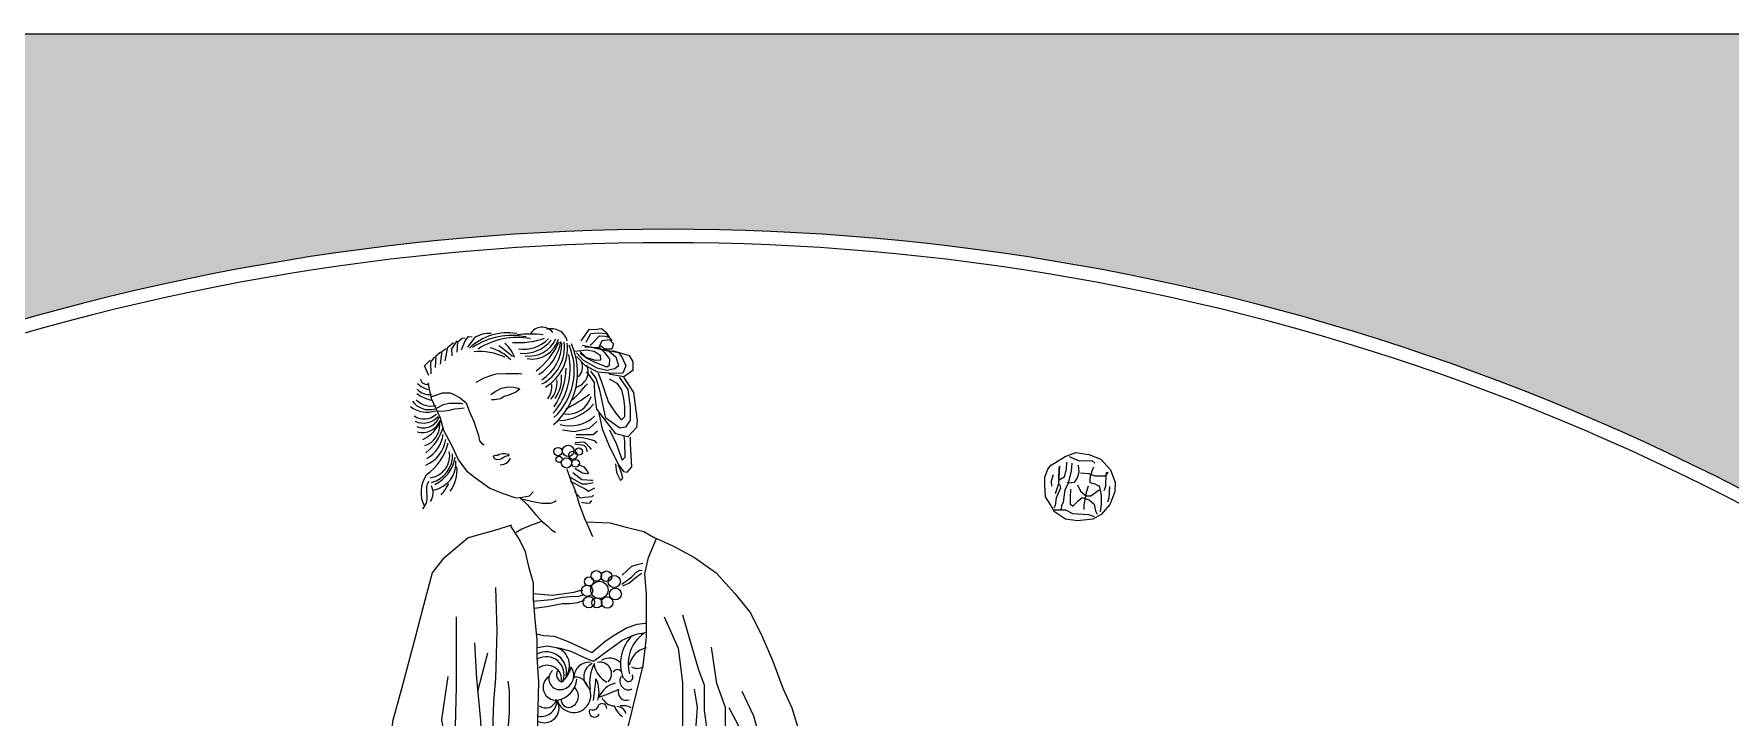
# Model space of a CAD drawing. Header units: millimetres. Extents: x 484 to 2344, y 288 to 1028.
# Drawn here: x 1181 to 1811, y 757 to 1010 of the extents above; entities that cross this region are included whole.
import ezdxf

# ---------------------------------------------------------------- set-up
doc = ezdxf.new("R2010")
doc.units = ezdxf.units.MM
for name, color, linetype in [('3', 3, 'Continuous'), ('4', 4, 'Continuous'), ('7', 7, 'Continuous'), ('BH', 3, 'Continuous')]:
    doc.layers.add(name, color=color, linetype=linetype)

# ---------------------------------------------------------------- blocks, each defined once
blk = doc.blocks.new('A$C79322C36')
at = {"layer": 'BH'}
h = blk.add_hatch(dxfattribs=at)
h.set_pattern_fill('ESCHER', color=256, scale=50, style=0)
h.set_pattern_definition([(60, (-630.785, -2196.59), (-60, -1e-08), [55, -5]), (180, (-630.785, -2196.59), (30, -51.9615), [55, -5]), (300, (-630.785, -2196.59), (60, -1e-08), [55, -5]), (60, (-625.785, -2196.59), (-60, -1e-08), [10, -50]), (300, (-625.785, -2196.59), (60, -1e-08), [10, -50]), (60, (-633.285, -2192.26), (-60, -1e-08), [10, -50]), (180, (-633.285, -2192.26), (30, -51.9615), [10, -50]), (300, (-633.285, -2200.92), (60, -1e-08), [10, -50]), (180, (-633.285, -2200.92), (30, -51.9615), [10, -50]), (60, (-650.785, -2196.59), (-60, -1e-08), [10, -50]), (300, (-650.785, -2196.59), (60, -1e-08), [10, -50]), (60, (-620.785, -2213.91), (-60, -1e-08), [10, -50]), (180, (-620.785, -2213.91), (30, -51.9615), [10, -50]), (300, (-620.785, -2179.27), (60, -1e-08), [10, -50]), (180, (-620.785, -2179.27), (30, -51.9615), [10, -50]), (0, (-620.785, -2187.93), (-30, 51.9615), [35, -25]), (0, (-620.785, -2205.25), (-30, 51.9615), [35, -25]), (120, (-628.285, -2183.6), (-60, 1e-08), [35, -25]), (120, (-643.285, -2192.26), (-60, 1e-08), [35, -25]), (240, (-643.285, -2200.92), (30, -51.9615), [35, -25]), (240, (-628.285, -2209.58), (30, -51.9615), [35, -25])])
h.paths.add_polyline_path([(1830, 722.49), (1830, 22.49), (30, 22.49), (30, 722.49)])
edge = h.paths.add_edge_path(flags=16)
edge.add_arc((933.21, -219.88), 409.87, 48.69816, 131.30184, ccw=False)
edge.add_line((1203.73, 88.03), (1503.11, 437.29))
edge.add_arc((933.21, -219.88), 869.87, 49.06779, 130.93221)
edge.add_line((363.3, 437.29), (662.68, 88.03))
at = {"layer": '3'}
for points in [[(858.72, 606.22), (861.55, 609.99), (864.15, 611.17), (865.92, 611.4), (867.34, 611.4)], [(900.87, 608.57), (903.94, 612.89), (905.89, 612.75), (908.4, 613.17), (910.22, 611.63), (910.64, 610.24)], [(902.69, 608.01), (904.36, 611.22), (907.29, 611.49), (910.36, 611.22), (911.33, 609.68)], [(848.58, 599.86), (849.17, 604.69), (850.7, 605.75)], [(850.35, 601.15), (851.29, 606.22), (853.41, 607.87)], [(852.94, 603.04), (852.82, 605.63), (854.71, 608.57)], [(854.71, 604.33), (855.07, 608.22), (856.6, 609.52), (857.78, 609.63)], [(856.36, 605.16), (857.78, 608.57), (858.96, 610.11), (860.38, 609.99)], [(898.5, 604.67), (902.82, 605.23), (905.61, 604.67), (907.85, 603.28), (907.99, 601.33), (906.17, 601.19), (902.69, 602.3), (900.45, 604.53)], [(901.15, 606.9), (914.68, 604.25), (915.94, 602.58), (917.47, 599.24), (916.35, 596.59), (912.73, 596.45), (907.01, 596.87), (902.41, 599.24), (899.06, 602.72)], [(901.15, 606.9), (911.19, 604.67), (913.7, 602.58), (914.68, 599.24), (913.29, 598.12), (910.36, 597.57), (906.73, 598.4), (901.57, 601.33), (899.06, 604.11)], [(902.13, 606.34), (907.57, 606.06), (909.38, 604.39), (911.33, 601.88), (911.19, 599.38), (910.36, 598.82), (905.75, 600.63), (902.82, 602.16), (900.45, 603.83)], [(904.22, 606.76), (907.57, 610.38), (909.66, 610.24), (911.33, 609.82), (912.31, 608.71)], [(907.57, 606.34), (908.68, 608.71), (911.33, 608.99), (912.87, 607.46), (912.17, 605.51), (909.66, 605.51), (907.57, 606.9)], [(912.45, 604.95), (918.59, 603.14), (919.98, 600.77), (919.98, 597.57), (916.63, 595.2), (911.75, 596.03), (911.05, 596.31)], [(844.21, 595.73), (842.68, 599.27), (844.68, 601.39)], [(845.16, 596.32), (844.92, 600.68), (846.45, 602.57)], [(846.69, 598.68), (846.93, 603.16), (848.7, 604.45)], [(861.77, 593.24), (864.78, 594.82), (867.63, 595.85), (869.21, 596.24), (873.02, 596.4), (875.55, 596.4), (877.69, 596.4), (878.8, 596.32)], [(916.49, 595.06), (920.26, 589.35), (921.65, 578.9), (921.38, 576.4), (918.17, 572.91), (913.7, 574.03), (906.59, 583.22), (905.89, 588.51), (905.75, 593.11), (903.66, 596.03), (902.82, 597.01)], [(914.96, 595.06), (918.17, 590.46), (919, 583.92), (919, 579.04), (917.33, 576.54), (915.24, 576.12), (909.94, 579.88), (907.71, 590.18), (906.45, 594.64), (904.64, 596.87), (904.5, 597.43)], [(911.19, 594.5), (914.12, 592.83), (915.8, 590.32), (916.49, 587.12), (916.91, 584.06), (916.91, 580.3), (915.8, 579.18), (913.7, 581.83), (910.91, 585.87), (909.52, 590.18), (908.4, 593.53), (907.29, 596.45)], [(845.37, 587.86), (849.33, 589.2), (852.1, 589.28), (853.53, 588.65), (855.9, 587.38), (858.12, 585.56), (859.39, 582.16), (860.9, 578.6), (862, 575.67), (862.72, 573.38), (863.11, 571.48), (863.75, 570.61), (864.78, 569.98)], [(867.23, 588.57), (868.9, 589.68), (871.19, 591.02), (873.73, 591.42), (875.79, 591.34), (877.45, 590.94), (878.01, 590.55)], [(878.01, 590.55), (876.5, 589.52), (873.97, 588.33), (872.22, 587.86), (870.8, 587.07), (868.66, 586.67), (867.55, 586.59)], [(847.03, 583.59), (849.65, 584.93), (851.78, 585.4), (854, 585.4), (856.06, 585.4), (856.85, 585.17)], [(847.51, 582.4), (850.12, 582.56), (851.78, 582.79), (853.76, 583.35), (855.43, 583.43), (857.33, 583.66)], [(907.44, 581.67), (908.66, 575.83), (911.38, 569.18), (914.78, 562.39), (916.54, 560.09), (917.9, 559.82), (919.67, 561.72), (919.13, 570.27), (919.13, 572.84)], [(893.84, 575.56), (898.19, 574.88), (903.9, 576.1), (906.62, 578.55)], [(899.01, 573.8), (905.26, 573.8), (906.89, 575.15)], [(911.38, 575.56), (913.82, 570.4), (916, 564.29), (917.22, 565.38), (917.09, 571.22), (916.81, 573.12)], [(898.33, 570.27), (901.86, 569.86), (902.54, 569.04), (903.09, 567.42)], [(898.6, 570.81), (901.86, 571.08), (902.54, 570.54), (903.77, 569.18), (904.58, 568.23)], [(898.87, 572.84), (901.32, 572.71), (903.36, 572.17), (905.67, 571.49), (906.48, 570.54)], [(1075.44, 562.35), (1080.57, 565.55), (1084.52, 567.04), (1089.43, 566.3), (1093.81, 564.59), (1097.44, 560.65), (1099.15, 555.96), (1099.04, 552.44), (1097.22, 547.75), (1094.02, 544.12), (1090.92, 542.31), (1085.16, 541.67), (1080.78, 542.31), (1076.62, 545.08), (1075.02, 547.86), (1073.31, 550.63), (1073.1, 555.11), (1073.1, 557.88), (1074.16, 560.86), (1075.44, 562.57)], [(868.14, 565.76), (868.54, 564.86), (869.59, 564.55), (870.72, 564.63), (871.49, 565), (872.17, 565.45), (873.11, 565.88), (873.9, 566.02), (874.1, 566.33), (872.45, 566.64), (871.49, 566.56), (870.33, 566.3), (869.87, 565.99), (869.02, 565.99), (868.57, 565.88), (868.17, 565.74)], [(870.69, 562.53), (872.2, 562.79), (872.96, 563.16), (873.53, 563.55), (874.24, 564.23), (874.47, 564.8), (874.47, 564.94)], [(898.6, 561.17), (901.32, 559.54), (903.09, 559.27), (903.36, 559.27)], [(899.55, 562.8), (901.86, 561.72), (903.09, 560.22), (903.49, 559.27)], [(913.55, 562.94), (913.96, 559.68), (915.46, 556.69), (916.27, 557.51), (915.73, 559.95), (914.64, 562.39)], [(1081.1, 563.53), (1081, 561.08), (1080.25, 557.88), (1078.33, 556.81), (1078.22, 557.34), (1078.33, 560.76), (1078.54, 562.03), (1078.11, 555.42), (1076.94, 551.69)], [(1083.13, 563.1), (1082.81, 560.12), (1081.53, 555.32), (1080.46, 553.19), (1079.82, 548.6), (1079.18, 547.32), (1078.97, 545.72)], [(1085.37, 562.35), (1085.69, 559.8), (1085.16, 557.88), (1083.98, 555.96), (1081.96, 555.74), (1081.32, 555.96)], [(1082.06, 565.66), (1085.8, 563.95), (1090.5, 564.17), (1091.56, 563.1)], [(1091.14, 561.61), (1090.5, 560.12), (1089.75, 557.56), (1089.75, 555.96), (1091.56, 555.42), (1093.27, 554.57)], [(896.43, 558.05), (901.05, 555.47), (903.09, 555.47), (905.26, 556.01)], [(896.7, 556.42), (902.27, 553.57), (903.49, 552.76), (905.94, 553.98)], [(897.78, 559.68), (901.05, 557.1), (903.09, 556.96), (904.58, 556.83), (905.13, 556.83)], [(1076.08, 558.84), (1075.34, 556.49), (1075.55, 554.57)], [(1078.54, 555.32), (1078.86, 553.83), (1077.26, 550.2), (1076.94, 547.43), (1076.4, 546.36)], [(1085.16, 555.11), (1086.23, 552.76), (1088.26, 550.95), (1090.07, 551.05), (1093.27, 553.19)], [(1086.33, 559.58), (1089.32, 559.26), (1091.56, 558.41), (1095.62, 558.41), (1096.58, 559.69), (1095.84, 559.48), (1095.62, 556.06), (1095.52, 554.47), (1094.98, 552.87)], [(1089.11, 554.57), (1088.36, 552.23), (1087.51, 547.54), (1087.51, 545.94)], [(1093.27, 554.89), (1093.91, 551.27), (1093.91, 547.86), (1093.59, 545.08)], [(1097.01, 554.47), (1096.8, 550.09), (1096.26, 548.6)], [(898.33, 552.62), (900.5, 550.31), (902, 550.45), (904.85, 550.72), (905.4, 551.26)], [(900.91, 548.69), (902.95, 548.28), (904.17, 548.41), (904.72, 549.23)], [(1082.6, 553.51), (1082.49, 550.2), (1082.49, 548.07), (1083.45, 547.22), (1085.48, 549.14), (1086.87, 550.41), (1089.54, 549.46), (1091.35, 547.96), (1091.89, 545.4), (1092.42, 544.23)], [(1076.08, 545.83), (1080.78, 545.83), (1083.34, 544.44), (1089.22, 544.12), (1091.35, 543.27)], [(915.96, 518.24), (919.59, 520.9), (921.3, 522.68), (922.64, 523.35), (923.53, 523.27)], [(882.87, 511.94), (889.84, 512.53), (893.92, 513.42), (896.89, 513.64), (899.93, 513.79), (901.27, 514.16)], [(938.46, 506.84), (944.46, 486.45), (946.47, 480.86), (946.47, 471.26), (948.07, 459.66), (953.27, 447.67), (954.87, 439.27), (956.48, 433.68), (956.08, 450.07), (954.47, 459.27), (954.47, 472.46), (951.27, 481.26), (949.27, 494.85)], [(861.17, 496.36), (861.92, 483.23), (863.42, 467.46), (863.8, 458.83), (865.3, 454.33)], [(866.06, 492.61), (862.3, 478.35)], [(851.28, 483.94), (849, 467.99), (850.96, 455.62), (850.96, 447.15), (852.26, 444.88), (855.52, 441.62), (857.8, 436.09), (859.76, 430.23), (861.39, 425.34)], [(873.93, 418.11), (874.18, 428.8), (874.18, 435.93), (874.44, 442.81), (874.69, 449.43), (875.45, 458.71), (873.67, 464.31), (874.18, 470.42), (874.18, 475.51), (874.18, 478.57), (873.67, 482.13)], [(935.25, 462.06), (934.85, 448.07), (937.26, 429.68), (938.46, 415.68), (938.06, 406.49), (937.26, 400.49), (937.26, 415.28), (938.46, 426.08), (940.06, 436.08), (942.86, 452.47), (943.26, 462.46), (944.06, 472.46), (942.86, 479.26)], [(960.48, 478.46), (964.88, 469.26), (966.49, 463.66)], [(955.67, 472.46), (960.48, 463.26), (963.68, 455.27), (967.29, 447.27), (968.09, 441.27)]]:
    blk.add_lwpolyline(points, dxfattribs=at)
for centre, radius in [((892.21, 567.42), 1.55), ((896.02, 567.69), 2.13), ((897.78, 566.06), 1.55), ((899.96, 567.42), 1.36), ((892.62, 564.57), 1.17), ((895.34, 563.21), 1.89), ((898.74, 563.07), 1.42), ((906.45, 521.27), 1.95), ((910.22, 521.13), 1.99), ((903.01, 515.78), 2.1), ((903.77, 519.21), 1.69), ((907.61, 516.06), 3.23), ((913.11, 519.21), 2.26), ((913.52, 514.55), 2.22), ((903.7, 511.53), 2.13), ((906.65, 511.26), 1.87), ((910.5, 511.39), 2.13)]:
    blk.add_circle(centre, radius, dxfattribs=at)
for centre, radius, start, end in [((873.56, 590.87), 20.68, 80.72712, 133.53902), ((886.29, 608.46), 5.15, 38.13422, 149.79916), ((889.7, 606.86), 6.19, 16.04174, 106.07008), ((875.18, 583.87), 26.64, 78.62568, 123.44052), ((877.26, 582.29), 27.52, 80.15269, 122.43486), ((862.67, 589.78), 16.77, 44.36984, 75.08097), ((830.18, 550.68), 68.89, 49.01872, 54.3964), ((866.81, 599.68), 9.63, 15.9719, 54.44017), ((877.67, 636.37), 28.48, 265.3418, 289.45054), ((881.79, 561.31), 49.75, 84.35185, 95.64815), ((879.66, 617.71), 12.28, 259.79675, 317.38379), ((879.56, 616.69), 12.79, 263.82859, 321.9368), ((881.62, 613.6), 10.69, 261.05614, 336.17679), ((882.68, 611.82), 10.03, 259.11079, 344.61411), ((865.91, 620.67), 29.54, 307.9754, 335.08024), ((875.13, 611.58), 18.45, 302.903, 349.89402), ((879.32, 606.18), 15.27, 296.82417, 7.23191), ((877.59, 607.63), 16.05, 302.48184, 0.43452), ((879.05, 605.78), 16.7, 300.43272, 6.36989), ((874.01, 596.83), 25.49, 310.55527, 24.65758), ((874.47, 597.47), 23.81, 312.96742, 23.4072), ((863.12, 581.97), 22.58, 65.06006, 95.48068), ((871.61, 598.28), 25.14, 318.64282, 11.91254), ((897.55, 597.09), 5.87, 283.43331, 23.98261), ((896.28, 598.84), 5.07, 313.60306, 22.47453), ((846.19, 598.61), 8.47, 223.88251, 255.03265), ((843.47, 594.73), 2.35, 189.68192, 292.28024), ((882.7, 591.57), 7.28, 321.82579, 6.23896), ((883.08, 592.84), 8.79, 317.02673, 8.11985), ((867.12, 599.22), 28.12, 327.35054, 358.3361), ((880.33, 594.81), 13.22, 324.74096, 4.82597), ((836.99, 648.46), 86.58, 314.43765, 319.80066), ((844.3, 590.6), 7.6, 215.70098, 286.75051), ((844.98, 591.72), 7.4, 222.77679, 284.64081), ((848.43, 601.17), 14.96, 234.40973, 258.39323), ((844.58, 595.09), 6.48, 223.85432, 275.9274), ((895.92, 590.29), 8.93, 261.43747, 344.70829), ((875.29, 624.98), 46.12, 295.62259, 308.31262), ((843.55, 591.8), 9.77, 231.04057, 289.71209), ((842.49, 586.11), 6.56, 236.19195, 313.73303), ((842.25, 585.41), 7.38, 245.49495, 318.00808), ((842.21, 582.53), 6.29, 246.78933, 339.25272), ((891.96, 596.88), 17.93, 272.52971, 318.55942), ((896.64, 590.48), 13.5, 254.67573, 312.90036), ((841.95, 581.41), 6.92, 252.87655, 340.18633), ((835.91, 584.56), 14.02, 295.94177, 336.91187), ((840.34, 577.21), 7.94, 287.7503, 1.83763), ((830.96, 582.13), 19.43, 308.72867, 342.82091), ((837.65, 575.31), 11.98, 299.0872, 352.40317), ((838.04, 574.01), 12.72, 293.50611, 350.66242), ((831.91, 575.39), 20.12, 304.44281, 346.53427), ((843.72, 565.94), 8.27, 276.93654, 10.9287), ((842.4, 566.26), 10.69, 285.47287, 1.93925), ((844.04, 563.21), 10.31, 281.7375, 4.14187), ((840.8, 567.27), 13.31, 295.33416, 351.81681), ((840.93, 560.72), 13.8, 324.714, 4.54278), ((852.69, 552.24), 11.36, 145.83729, 207.10949), ((848.78, 553.35), 5.47, 147.21375, 193.8343), ((839.42, 552.12), 6.38, 329.12633, 23.92705), ((834.52, 563.96), 19.07, 318.54377, 333.99848), ((837.12, 550.48), 6.54, 318.8732, 13.8343), ((930.11, 488.74), 14.67, 133.85851, 201.57701), ((931.97, 488.67), 13.68, 125.03034, 196.14795), ((887.9, 485.61), 7.46, 347.78668, 117.11758), ((889.68, 488.05), 6.82, 323.92753, 70.44376), ((926.67, 486.69), 8.09, 102.22242, 170.18431), ((887.81, 484.63), 6.65, 341.27361, 118.37835), ((888.21, 482.73), 5.36, 350.87851, 125.28076), ((892.88, 483.11), 4.08, 131.17553, 275.43135), ((894.69, 484.69), 3.05, 153.83974, 246.86133), ((892.76, 484.34), 5.32, 275.43135, 32.24013), ((887.9, 489.31), 9.36, 306.72657, 349.73116), ((903.82, 483.48), 5.71, 85.89872, 181.35286), ((907.27, 483.82), 5.46, 115.39039, 230.76705), ((918.04, 481.88), 14.08, 150.76553, 191.09253), ((914.61, 489.82), 9.07, 187.61445, 241.97618), ((907.77, 484.94), 4.33, 316.43395, 101.93374), ((911.42, 484.99), 5.74, 44.82195, 121.77787), ((914.29, 484.65), 1.82, 35.3284, 149.86912), ((921.64, 491.12), 4.19, 239.64908, 303.92551), ((891.49, 479.92), 4.81, 122.89025, 275.51998), ((890.59, 483.65), 8.63, 279.11395, 354.91395), ((898.05, 476.91), 6.35, 196.31838, 24.93537), ((895.54, 476.59), 4.25, 286.081, 50.43528), ((898.71, 478.94), 4.7, 20.29353, 93.97268), ((787.51, 493.34), 119.25, 351.15831, 355.05822), ((896.31, 478.29), 11.15, 343.62195, 24.56124), ((915.74, 472.53), 9.17, 104.73444, 155.05558), ((888.29, 534.14), 60.96, 288.29408, 295.62982), ((917.63, 478.19), 3.09, 164.03389, 290.14076), ((918.37, 482.19), 3.22, 148.0726, 296.55847), ((918.37, 483.75), 1.67, 194.16249, 30.27666), ((887.12, 472.23), 5.48, 246.02367, 23.89226), ((885.88, 475.08), 5.97, 261.80843, 0.64542), ((887.63, 476.23), 4.02, 232.12437, 348.3861), ((896.07, 475.05), 2.63, 169.83691, 284.29542), ((905.06, 473.89), 2.41, 249.71772, 349.16205), ((908.57, 472.07), 1.78, 359.08291, 130.05566), ((913.18, 478.08), 5.06, 203.31655, 269.38089), ((920.39, 475.28), 7.56, 196.30102, 236.28688), ((914.14, 469.31), 3.43, 15.69182, 90.64909), ((916.33, 466.61), 6.48, 61.82193, 98.64139), ((905.78, 470.85), 1.99, 156.89848, 333.61519)]:
    blk.add_arc(centre, radius, start, end, dxfattribs=at)
at = {"layer": '4'}
blk.add_lwpolyline([(1830, 722.49), (1830, 22.49), (30, 22.49), (30, 722.49)], close=True, dxfattribs=at)
at = {"layer": '7'}
for points in [[(662.68, 88.03, -0.37689), (1203.73, 88.03), (1503.11, 437.29, 0.373211), (363.3, 437.29)], [(663.21, 95.1, -0.36994), (1203.21, 95.1), (1496.07, 436.76, 0.36994), (370.34, 436.76)]]:
    blk.add_lwpolyline(points, format="xyb", close=True, dxfattribs=at)
for points in [[(843.88, 592.97), (845.09, 587.18), (848.47, 579.94), (849.68, 575.35), (852.82, 569.56), (855.24, 564.25), (858.38, 560.15), (861.52, 557.74), (866.84, 553.88), (871.43, 551.95), (876.51, 550.26), (878.92, 550.5), (881.58, 550.98), (883.03, 552.43)], [(895.45, 560.94), (897, 556.73), (898.55, 552.97), (899.99, 548.33), (902.1, 542.57), (903.54, 539.36), (904.98, 535.93)], [(878.2, 550.26), (880.86, 547.6), (884, 543.98), (886.17, 541.57), (888.35, 539.88), (889.8, 538.43), (891.25, 537.47)], [(878.2, 550.02), (882.31, 549.05), (886.17, 548.33), (889.56, 548.33), (890.77, 548.81), (891.49, 549.29)], [(874.93, 540.13), (868.57, 538.12), (858.87, 535.45), (849.49, 527.43), (845.48, 522.41), (841.8, 508.38), (839.12, 498.35), (834.1, 479.3), (830.75, 467.27), (829.08, 445.88), (830.08, 436.52), (830.69, 424.92), (832.7, 415.56), (834.71, 409.54), (835.71, 403.53), (837.05, 399.52), (839.73, 393.83)], [(874.6, 539.76), (877.61, 535.08), (879.95, 530.74), (881.29, 524.72), (882.97, 518.7), (882.97, 513.02), (883.64, 505), (884.3, 497.65), (884.3, 490.96), (884.97, 481.94), (884.64, 467.57), (884.64, 458.88), (885.64, 446.85), (886.65, 437.49), (886.98, 431.81), (888.32, 426.8), (890.33, 416.55), (891.67, 408.2), (894.35, 400.51), (895.35, 394.5), (895.68, 392.49)], [(886.03, 541.47), (882.04, 540.03), (878.72, 538.59), (876.72, 537.37)], [(902.65, 541.35), (911.41, 541.02), (917.5, 539.36), (924.15, 537.7), (927.7, 535.6), (934.84, 532.41), (942.88, 528.06), (950.91, 522.38), (957.94, 514.69), (963.63, 507.67), (967.64, 499.65), (972, 489.63), (975.68, 479.6), (979.02, 472.25), (982.71, 460.55), (984.71, 452.53), (986.05, 447.85)], [(913.42, 398.51), (914.09, 407.2), (913.09, 415.22), (912.08, 421.23), (912.08, 434.93), (913.42, 445.3), (915.43, 449.31), (917.11, 461.67), (918.11, 464.68), (921.45, 478.3), (923.8, 487.99), (925.14, 498.35), (925.14, 507.37), (925.14, 514.39), (924.47, 522.08), (925.81, 528.09), (928.82, 535.11)], [(916.03, 521.57), (919.59, 524.83), (921.67, 525.5), (923.67, 525.94)], [(869.06, 517), (869.44, 500.86), (869.06, 483.23), (868.31, 474.59), (867.93, 463.34), (865.68, 451.33), (866.81, 436.69), (866.81, 431.44)], [(916.33, 517.64), (918.48, 518.61), (921.82, 521.35), (923.3, 522.31)], [(882.94, 514.68), (890.14, 514.09), (895.55, 514.9), (898.08, 515.27), (900.38, 515.87), (901.49, 515.87)], [(883.46, 509.35), (888.06, 509.86), (893.85, 510.98), (896.59, 510.98), (899.63, 511.42), (902.01, 512.31)], [(854.4, 506.12), (854.4, 489.61), (854.4, 480.22), (854.03, 465.21), (855.53, 452.83), (860.04, 439.32), (861.92, 432.94), (863.42, 429.18)], [(931.65, 506.04), (936.86, 494.45), (938.46, 481.66), (938.46, 470.06), (938.46, 460.46), (938.46, 450.47), (938.46, 442.47), (939.26, 435.28)], [(884.34, 499.8), (886.8, 499.11), (890.73, 498.88), (895.95, 496.88), (904.72, 492.89), (909.56, 496.88), (913.02, 499.26), (917.71, 502.03), (921.63, 503.41), (924.63, 503.71), (924.94, 503.71)], [(884.58, 494.66), (888.34, 495.27), (892.88, 494.5), (897.03, 493.27), (901.64, 491.12), (904.64, 489.9), (905.41, 489.59), (910.56, 493.5), (913.64, 495.65), (916.1, 497.42), (919.33, 498.95), (921.79, 499.8), (924.17, 500.18), (924.79, 500.41)]]:
    blk.add_lwpolyline(points, dxfattribs=at)

msp = doc.modelspace()

# ---------------------------------------------------------------- block references
msp.add_blockref('A$C79322C36', (483.84, 287.92))

doc.saveas('drawing.dxf')
